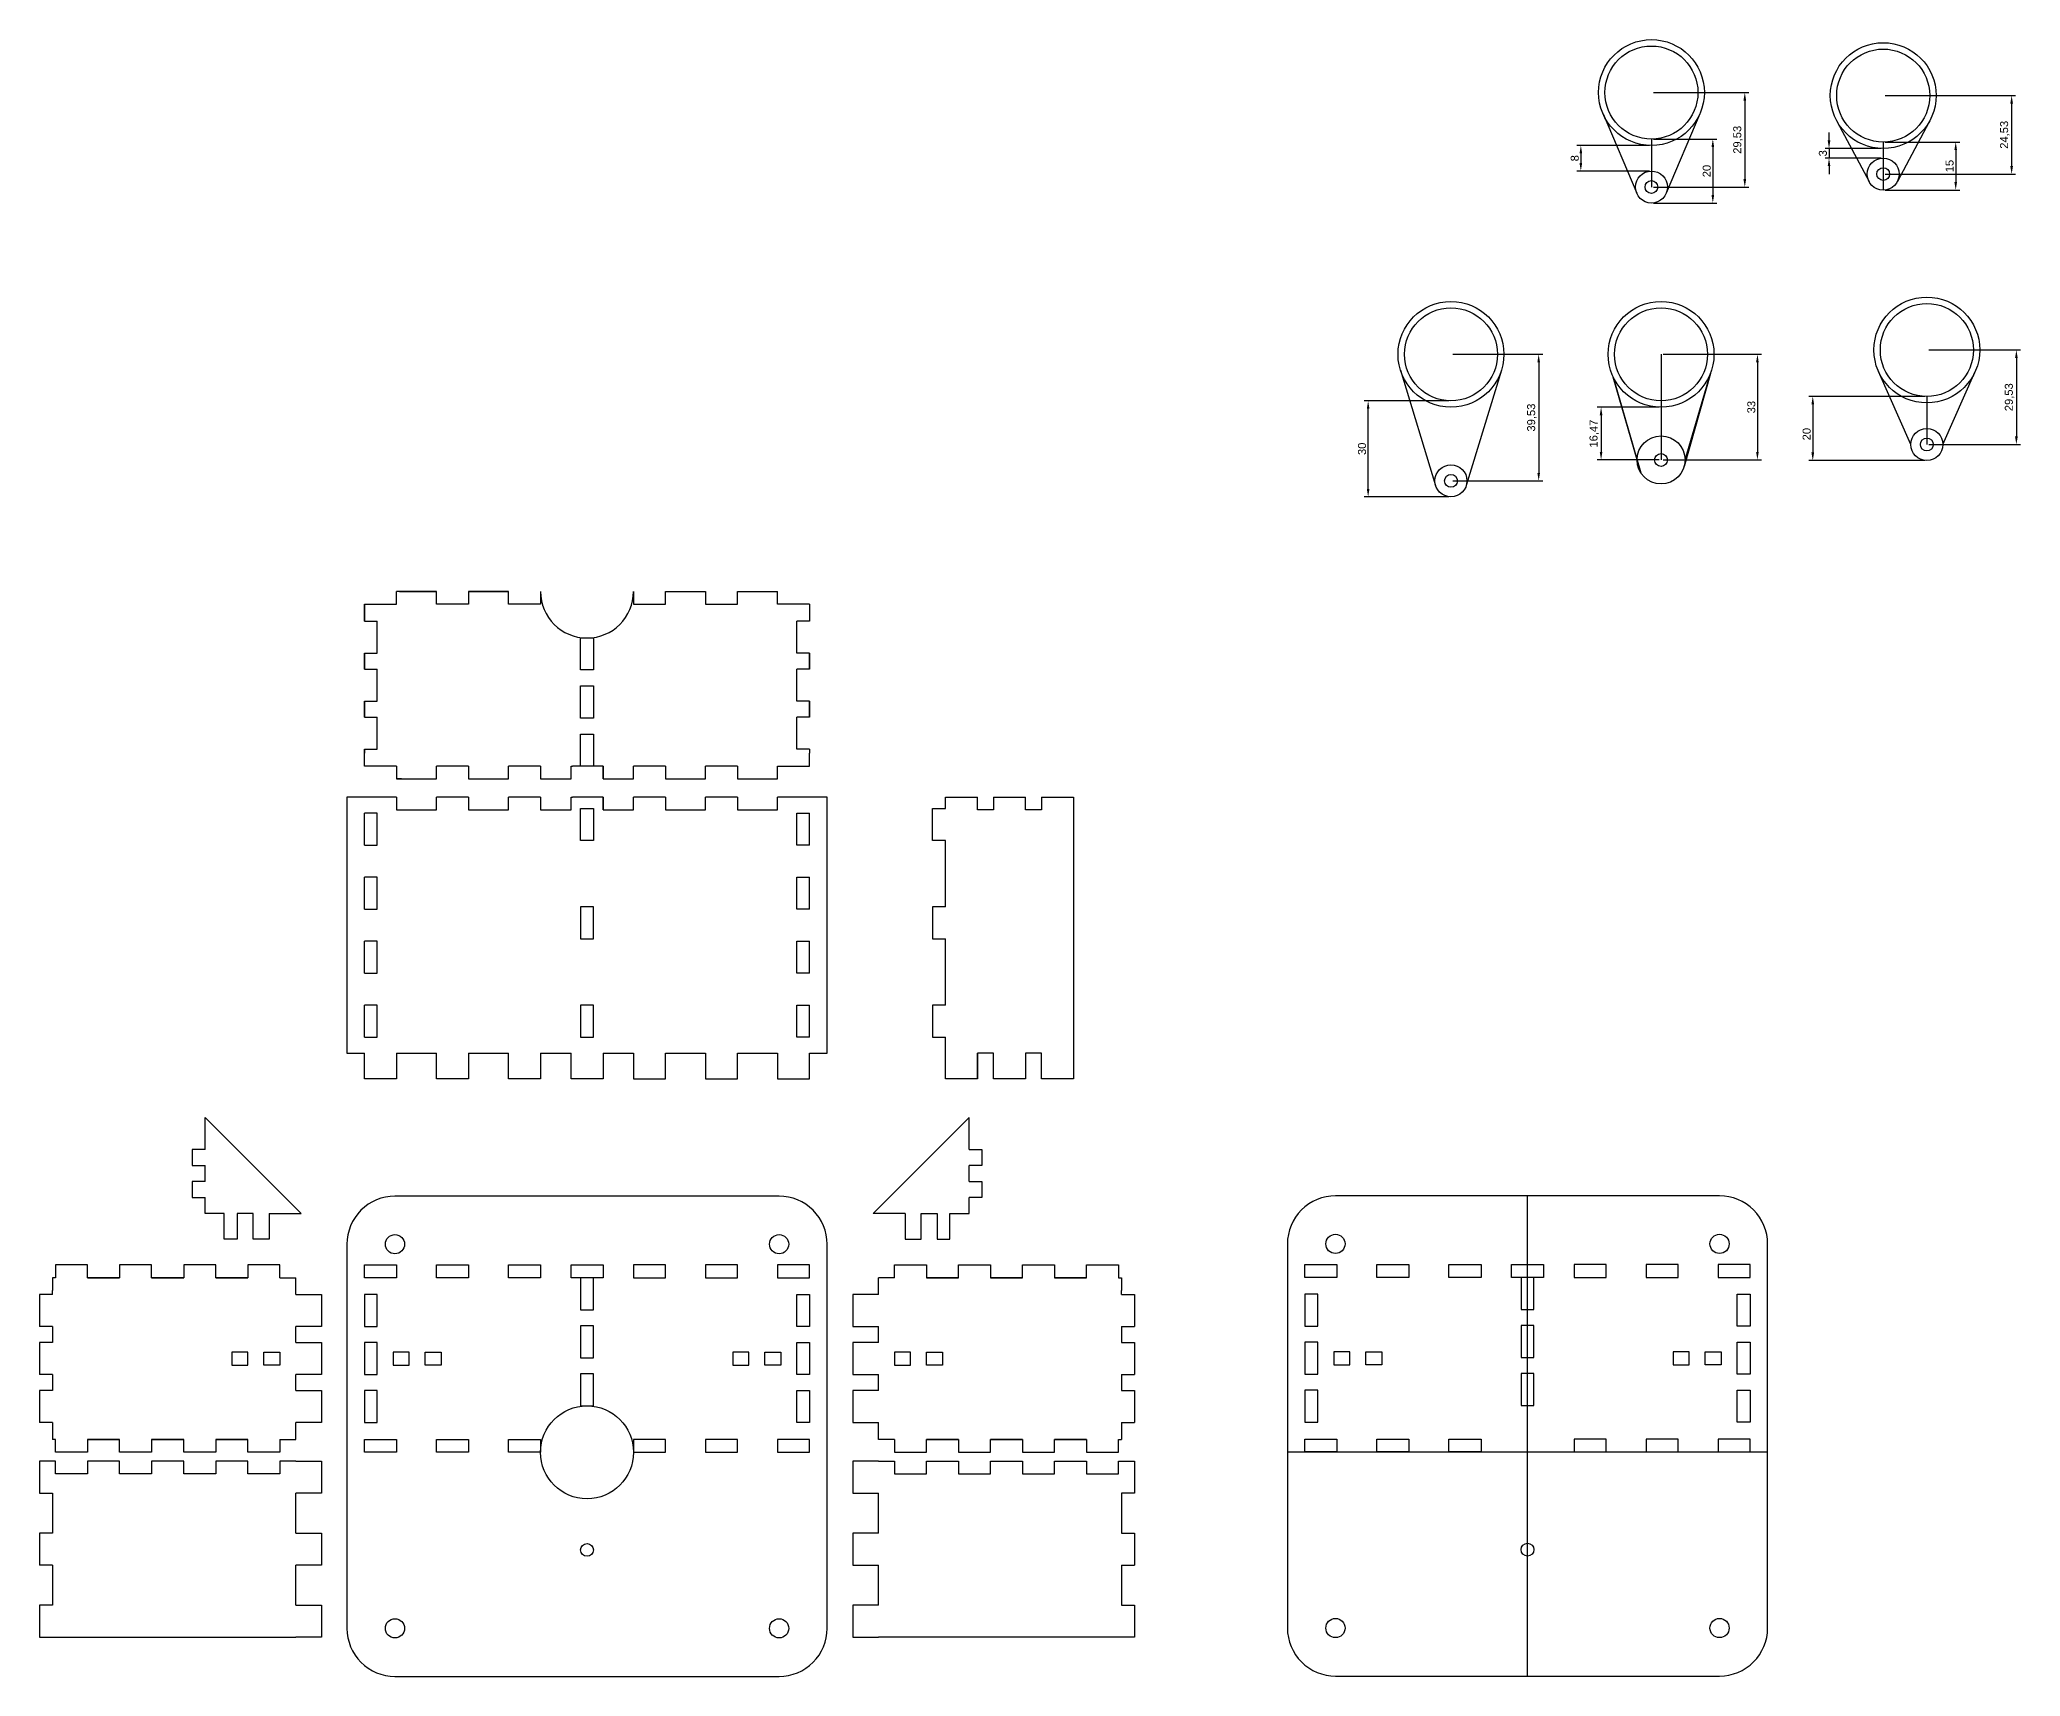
# Model space of a CAD drawing. Header units: millimetres. Extents: x 1639 to 3131, y 534 to 1495.
# Drawn here: x 1639 to 2258, y 983 to 1495 of the extents above; entities that cross this region are included whole.
import ezdxf

# ---------------------------------------------------------------- set-up
doc = ezdxf.new("R2010")
doc.units = ezdxf.units.MM
doc.styles.get("Standard").update_dxf_attribs({"font": 'arial.ttf'})
doc.dimstyles.new('ISO-25', dxfattribs={"dimtxt": 2.5, "dimasz": 2.5, "dimexe": 1.25, "dimexo": 0.625, "dimtad": 1, "dimtxsty": 'Standard', "dimcen": 2.5, "dimadec": 0, "dimazin": 0, "dimtfac": 1, "dimtmove": 0, "dimatfit": 3, "dimfxl": 1, "dimarcsym": 0})

# ---------------------------------------------------------------- blocks, each defined once
blk = doc.blocks.new('*D15')
at = {"color": 0, "lineweight": -2, "transparency": 16777216}
for p, q in [((2228.04, 1383.29), (2191.79, 1383.29)), ((2193.04, 1380.79), (2193.04, 1365.79)), ((2228.04, 1363.29), (2191.79, 1363.29))]:
    blk.add_line(p, q, dxfattribs=at)
at = {"color": 0, "transparency": 16777216}
for points in [[(2192.62, 1380.79), (2193.46, 1380.79), (2193.04, 1383.29)], [(2192.62, 1365.79), (2193.46, 1365.79), (2193.04, 1363.29)]]:
    blk.add_solid(points, dxfattribs=at)
at = {"layer": 'Defpoints', "color": 0, "transparency": 16777216}
for p in [(2228.67, 1383.29), (2193.04, 1363.29), (2228.67, 1363.29)]:
    blk.add_point(p, dxfattribs=at)
at = {"color": 0, "transparency": 16777216, "insert": (2191.14, 1371.52), "char_height": 2.5, "attachment_point": 5, "rotation": 90}
blk.add_mtext('20', dxfattribs=at)
blk = doc.blocks.new('*D16')
at = {"color": 0, "lineweight": -2, "transparency": 16777216}
for p, q in [((2229.29, 1397.81), (2257.89, 1397.81)), ((2256.64, 1395.31), (2256.64, 1370.79)), ((2229.29, 1368.29), (2257.89, 1368.29))]:
    blk.add_line(p, q, dxfattribs=at)
at = {"color": 0, "transparency": 16777216}
for points in [[(2256.22, 1395.31), (2257.06, 1395.31), (2256.64, 1397.81)], [(2256.22, 1370.79), (2257.06, 1370.79), (2256.64, 1368.29)]]:
    blk.add_solid(points, dxfattribs=at)
at = {"layer": 'Defpoints', "color": 0, "transparency": 16777216}
for p in [(2228.67, 1397.81), (2228.67, 1368.29), (2256.64, 1368.29)]:
    blk.add_point(p, dxfattribs=at)
at = {"color": 0, "transparency": 16777216, "insert": (2254.51, 1383.05), "char_height": 2.5, "attachment_point": 5, "rotation": 90}
blk.add_mtext('29,53', dxfattribs=at)
blk = doc.blocks.new('*D20')
at = {"color": 0, "lineweight": -2, "transparency": 16777216}
for p, q in [((2079.39, 1381.93), (2052.9, 1381.93)), ((2054.15, 1354.43), (2054.15, 1379.43)), ((2079.39, 1351.93), (2052.9, 1351.93))]:
    blk.add_line(p, q, dxfattribs=at)
at = {"color": 0, "transparency": 16777216}
for points in [[(2053.74, 1379.43), (2054.57, 1379.43), (2054.15, 1381.93)], [(2053.74, 1354.43), (2054.57, 1354.43), (2054.15, 1351.93)]]:
    blk.add_solid(points, dxfattribs=at)
at = {"layer": 'Defpoints', "color": 0, "transparency": 16777216}
for p in [(2054.15, 1381.93), (2080.02, 1381.93), (2080.02, 1351.93)]:
    blk.add_point(p, dxfattribs=at)
at = {"color": 0, "transparency": 16777216, "insert": (2052.25, 1366.93), "char_height": 2.5, "attachment_point": 5, "rotation": 90}
blk.add_mtext('30', dxfattribs=at)
blk = doc.blocks.new('*D23')
at = {"color": 0, "lineweight": -2, "transparency": 16777216}
for p, q in [((2080.64, 1396.46), (2108.67, 1396.46)), ((2107.42, 1393.96), (2107.42, 1359.43)), ((2080.64, 1356.93), (2108.67, 1356.93))]:
    blk.add_line(p, q, dxfattribs=at)
at = {"color": 0, "transparency": 16777216}
for points in [[(2107.01, 1393.96), (2107.84, 1393.96), (2107.42, 1396.46)], [(2107.01, 1359.43), (2107.84, 1359.43), (2107.42, 1356.93)]]:
    blk.add_solid(points, dxfattribs=at)
at = {"layer": 'Defpoints', "color": 0, "transparency": 16777216}
for p in [(2080.02, 1396.46), (2080.02, 1356.93), (2107.42, 1356.93)]:
    blk.add_point(p, dxfattribs=at)
at = {"color": 0, "transparency": 16777216, "insert": (2105.3, 1376.69), "char_height": 2.5, "attachment_point": 5, "rotation": 90}
blk.add_mtext('39,53', dxfattribs=at)
blk = doc.blocks.new('*D30')
at = {"color": 0, "lineweight": -2, "transparency": 16777216}
for p, q in [((2215.66, 1462.76), (2238.94, 1462.76)), ((2237.69, 1460.26), (2237.69, 1450.26)), ((2215.66, 1447.76), (2238.94, 1447.76))]:
    blk.add_line(p, q, dxfattribs=at)
at = {"color": 0, "transparency": 16777216}
for points in [[(2237.27, 1460.26), (2238.1, 1460.26), (2237.69, 1462.76)], [(2237.27, 1450.26), (2238.1, 1450.26), (2237.69, 1447.76)]]:
    blk.add_solid(points, dxfattribs=at)
at = {"layer": 'Defpoints', "color": 0, "transparency": 16777216}
for p in [(2215.04, 1462.76), (2215.04, 1447.76), (2237.69, 1447.76)]:
    blk.add_point(p, dxfattribs=at)
at = {"color": 0, "transparency": 16777216, "insert": (2235.79, 1455.26), "char_height": 2.5, "attachment_point": 5, "rotation": 90}
blk.add_mtext('15', dxfattribs=at)
blk = doc.blocks.new('*D31')
at = {"color": 0, "lineweight": -2, "transparency": 16777216}
for p, q in [((2215.66, 1477.28), (2256.41, 1477.28)), ((2255.16, 1474.78), (2255.16, 1455.26)), ((2215.66, 1452.76), (2256.41, 1452.76))]:
    blk.add_line(p, q, dxfattribs=at)
at = {"color": 0, "transparency": 16777216}
for points in [[(2254.74, 1474.78), (2255.57, 1474.78), (2255.16, 1477.28)], [(2254.74, 1455.26), (2255.57, 1455.26), (2255.16, 1452.76)]]:
    blk.add_solid(points, dxfattribs=at)
at = {"layer": 'Defpoints', "color": 0, "transparency": 16777216}
for p in [(2215.04, 1477.28), (2215.04, 1452.76), (2255.16, 1452.76)]:
    blk.add_point(p, dxfattribs=at)
at = {"color": 0, "transparency": 16777216, "insert": (2253.03, 1465.02), "char_height": 2.5, "attachment_point": 5, "rotation": 90}
blk.add_mtext('24,53', dxfattribs=at)
blk = doc.blocks.new('*D38')
at = {"color": 0, "lineweight": -2, "transparency": 16777216}
for p, q in [((2143.26, 1463.71), (2163.07, 1463.71)), ((2161.82, 1461.21), (2161.82, 1446.21)), ((2143.26, 1443.71), (2163.07, 1443.71))]:
    blk.add_line(p, q, dxfattribs=at)
at = {"color": 0, "transparency": 16777216}
for points in [[(2161.4, 1461.21), (2162.24, 1461.21), (2161.82, 1463.71)], [(2161.4, 1446.21), (2162.24, 1446.21), (2161.82, 1443.71)]]:
    blk.add_solid(points, dxfattribs=at)
at = {"layer": 'Defpoints', "color": 0, "transparency": 16777216}
for p in [(2142.64, 1463.71), (2142.64, 1443.71), (2161.82, 1443.71)]:
    blk.add_point(p, dxfattribs=at)
at = {"color": 0, "transparency": 16777216, "insert": (2159.92, 1453.71), "char_height": 2.5, "attachment_point": 5, "rotation": 90}
blk.add_mtext('20', dxfattribs=at)
blk = doc.blocks.new('*D39')
at = {"color": 0, "lineweight": -2, "transparency": 16777216}
for p, q in [((2143.26, 1478.24), (2173.06, 1478.24)), ((2171.81, 1475.74), (2171.81, 1451.21)), ((2143.26, 1448.71), (2173.06, 1448.71))]:
    blk.add_line(p, q, dxfattribs=at)
at = {"color": 0, "transparency": 16777216}
for points in [[(2171.39, 1475.74), (2172.23, 1475.74), (2171.81, 1478.24)], [(2171.39, 1451.21), (2172.23, 1451.21), (2171.81, 1448.71)]]:
    blk.add_solid(points, dxfattribs=at)
at = {"layer": 'Defpoints', "color": 0, "transparency": 16777216}
for p in [(2142.64, 1478.24), (2142.64, 1448.71), (2171.81, 1448.71)]:
    blk.add_point(p, dxfattribs=at)
at = {"color": 0, "transparency": 16777216, "insert": (2169.68, 1463.47), "char_height": 2.5, "attachment_point": 5, "rotation": 90}
blk.add_mtext('29,53', dxfattribs=at)
blk = doc.blocks.new('*D40')
at = {"color": 0, "lineweight": -2, "transparency": 16777216}
for p, q in [((2142.01, 1461.71), (2119.34, 1461.71)), ((2120.59, 1459.21), (2120.59, 1456.21)), ((2142.01, 1453.71), (2119.34, 1453.71))]:
    blk.add_line(p, q, dxfattribs=at)
at = {"color": 0, "transparency": 16777216}
for points in [[(2120.18, 1459.21), (2121.01, 1459.21), (2120.59, 1461.71)], [(2120.18, 1456.21), (2121.01, 1456.21), (2120.59, 1453.71)]]:
    blk.add_solid(points, dxfattribs=at)
at = {"layer": 'Defpoints', "color": 0, "transparency": 16777216}
for p in [(2142.64, 1461.71), (2120.59, 1453.71), (2142.64, 1453.71)]:
    blk.add_point(p, dxfattribs=at)
at = {"color": 0, "transparency": 16777216, "insert": (2118.69, 1457.71), "char_height": 2.5, "attachment_point": 5, "rotation": 90}
blk.add_mtext('8', dxfattribs=at)
blk = doc.blocks.new('*D41')
at = {"color": 0, "lineweight": -2, "transparency": 16777216}
for p, q in [((2214.41, 1460.75), (2196.86, 1460.75)), ((2198.11, 1463.25), (2198.11, 1465.75)), ((2198.11, 1460.75), (2198.11, 1457.76)), ((2214.41, 1457.76), (2196.86, 1457.76)), ((2198.11, 1455.26), (2198.11, 1452.76))]:
    blk.add_line(p, q, dxfattribs=at)
at = {"color": 0, "transparency": 16777216}
for points in [[(2197.7, 1463.25), (2198.53, 1463.25), (2198.11, 1460.75)], [(2197.7, 1455.26), (2198.53, 1455.26), (2198.11, 1457.76)]]:
    blk.add_solid(points, dxfattribs=at)
at = {"layer": 'Defpoints', "color": 0, "transparency": 16777216}
for p in [(2215.04, 1460.75), (2198.11, 1457.76), (2215.04, 1457.76)]:
    blk.add_point(p, dxfattribs=at)
at = {"color": 0, "transparency": 16777216, "insert": (2196.21, 1459.26), "char_height": 2.5, "attachment_point": 5, "rotation": 90}
blk.add_mtext('3', dxfattribs=at)
blk = doc.blocks.new('*D48')
at = {"color": 0, "lineweight": -2, "transparency": 16777216}
for p, q in [((2146.27, 1396.46), (2177, 1396.46)), ((2175.75, 1393.96), (2175.75, 1365.96)), ((2146.27, 1363.46), (2177, 1363.46))]:
    blk.add_line(p, q, dxfattribs=at)
at = {"color": 0, "transparency": 16777216}
for points in [[(2175.33, 1393.96), (2176.16, 1393.96), (2175.75, 1396.46)], [(2175.33, 1365.96), (2176.16, 1365.96), (2175.75, 1363.46)]]:
    blk.add_solid(points, dxfattribs=at)
at = {"layer": 'Defpoints', "color": 0, "transparency": 16777216}
for p in [(2145.64, 1396.46), (2145.64, 1363.46), (2175.75, 1363.46)]:
    blk.add_point(p, dxfattribs=at)
at = {"color": 0, "transparency": 16777216, "insert": (2173.85, 1379.96), "char_height": 2.5, "attachment_point": 5, "rotation": 90}
blk.add_mtext('33', dxfattribs=at)
blk = doc.blocks.new('*D49')
at = {"color": 0, "lineweight": -2, "transparency": 16777216}
for p, q in [((2145.02, 1379.93), (2125.66, 1379.93)), ((2126.91, 1377.43), (2126.91, 1365.96)), ((2145.02, 1363.46), (2125.66, 1363.46))]:
    blk.add_line(p, q, dxfattribs=at)
at = {"color": 0, "transparency": 16777216}
for points in [[(2126.5, 1377.43), (2127.33, 1377.43), (2126.91, 1379.93)], [(2126.5, 1365.96), (2127.33, 1365.96), (2126.91, 1363.46)]]:
    blk.add_solid(points, dxfattribs=at)
at = {"layer": 'Defpoints', "color": 0, "transparency": 16777216}
for p in [(2145.64, 1379.93), (2126.91, 1363.46), (2145.64, 1363.46)]:
    blk.add_point(p, dxfattribs=at)
at = {"color": 0, "transparency": 16777216, "insert": (2124.78, 1371.69), "char_height": 2.5, "attachment_point": 5, "rotation": 90}
blk.add_mtext('16,47', dxfattribs=at)

msp = doc.modelspace()

# ---------------------------------------------------------------- linework, layer by layer
for p, q in [((2127.529, 1471.545), (2138.036, 1446.76)), ((2157.751, 1471.545), (2147.243, 1446.76)), ((2200.697, 1469.069), (2210.624, 1450.408)), ((2229.38, 1469.069), (2219.453, 1450.408)), ((2142.64, 1463.711), (2142.64, 1448.711)), ((2142.64, 1463.711), (2142.64, 1449.111)), ((2215.038, 1462.756), (2215.038, 1447.756)), ((2215.038, 1462.756), (2215.038, 1448.156)), ((2145.643, 1396.457), (2145.643, 1363.457)), ((2064.24, 1391.544), (2075.236, 1355.474)), ((2095.797, 1391.544), (2084.801, 1355.474)), ((2138.143, 1363.457), (2130.662, 1389.335)), ((2130.662, 1389.335), (2139.299, 1359.456)), ((2161.064, 1390.518), (2152.861, 1361.422)), ((2153.143, 1363.457), (2161.064, 1390.518)), ((2223.669, 1368.289), (2213.558, 1391.123)), ((2233.669, 1368.289), (2243.78, 1391.123)), ((2145.643, 1379.957), (2145.643, 1363.457)), ((2228.669, 1383.289), (2228.669, 1368.289)), ((1740.63, 1318.378), (1750.63, 1318.378)), ((1740.63, 1318.378), (1750.63, 1318.378)), ((1751.603, 1322.378), (1750.63, 1322.378)), ((1750.63, 1318.378), (1750.63, 1322.378)), ((1763.13, 1318.378), (1763.13, 1322.378)), ((1773.13, 1318.378), (1763.13, 1318.378)), ((1773.13, 1322.378), (1773.13, 1318.378)), ((1785.63, 1318.378), (1785.63, 1322.378)), ((1795.63, 1318.378), (1785.63, 1318.378)), ((1795.63, 1322.378), (1795.63, 1318.378)), ((1824.68, 1322.378), (1824.68, 1318.378)), ((1824.68, 1318.378), (1834.68, 1318.378)), ((1834.68, 1318.378), (1834.68, 1322.378)), ((1847.18, 1322.378), (1847.18, 1318.378)), ((1847.18, 1318.378), (1857.18, 1318.378)), ((1857.18, 1318.378), (1857.18, 1322.378)), ((1868.708, 1322.378), (1869.68, 1322.378)), ((1869.68, 1318.378), (1869.68, 1322.378)), ((1879.68, 1318.378), (1869.68, 1318.378)), ((1740.63, 1313.115), (1744.63, 1313.115)), ((1879.68, 1313.115), (1875.68, 1313.115)), ((1740.63, 1303.115), (1744.63, 1303.115)), ((1740.63, 1298.115), (1740.63, 1303.115)), ((1879.68, 1303.115), (1875.68, 1303.115)), ((1879.68, 1298.115), (1879.68, 1303.115)), ((1740.63, 1298.115), (1744.63, 1298.115)), ((1879.68, 1298.115), (1875.68, 1298.115)), ((1740.63, 1288.115), (1744.63, 1288.115)), ((1740.63, 1283.115), (1740.63, 1288.115)), ((1879.68, 1288.115), (1875.68, 1288.115)), ((1879.68, 1283.115), (1879.68, 1288.115)), ((1740.63, 1283.115), (1744.63, 1283.115)), ((1879.68, 1283.115), (1875.68, 1283.115)), ((1740.63, 1273.115), (1744.63, 1273.115)), ((1740.63, 1267.853), (1740.63, 1271.853)), ((1879.68, 1273.115), (1875.68, 1273.115)), ((1879.68, 1267.853), (1879.68, 1271.853)), ((1750.63, 1267.853), (1740.63, 1267.853)), ((1750.63, 1267.853), (1750.63, 1263.853)), ((1752.158, 1263.853), (1750.63, 1263.853)), ((1750.63, 1263.853), (1760.63, 1263.853)), ((1760.63, 1263.853), (1763.13, 1263.853)), ((1763.13, 1263.853), (1763.13, 1267.853)), ((1773.13, 1267.853), (1773.13, 1263.853)), ((1773.13, 1263.853), (1783.13, 1263.853)), ((1783.13, 1263.853), (1785.63, 1263.853)), ((1785.63, 1263.853), (1785.63, 1267.853)), ((1795.63, 1267.853), (1795.63, 1263.853)), ((1795.63, 1263.853), (1805.155, 1263.853)), ((1805.155, 1263.853), (1805.155, 1267.853)), ((1805.155, 1267.853), (1805.63, 1267.853)), ((1815.155, 1267.853), (1815.155, 1263.853)), ((1815.155, 1263.853), (1815.155, 1267.853)), ((1815.155, 1263.853), (1824.68, 1263.853)), ((1824.68, 1263.853), (1824.68, 1267.853)), ((1825.155, 1267.853), (1824.68, 1267.853)), ((1834.68, 1267.853), (1834.68, 1263.853)), ((1834.68, 1263.853), (1844.68, 1263.853)), ((1844.68, 1263.853), (1847.18, 1263.853)), ((1847.18, 1263.853), (1847.18, 1267.853)), ((1857.18, 1267.853), (1857.18, 1263.853)), ((1857.18, 1263.853), (1867.18, 1263.853)), ((1867.18, 1263.853), (1869.68, 1263.853)), ((1869.68, 1267.853), (1879.68, 1267.853)), ((1869.68, 1263.853), (1869.68, 1267.853)), ((1750.63, 1258.174), (1750.63, 1254.174)), ((1763.13, 1254.174), (1763.13, 1258.174)), ((1773.13, 1258.174), (1773.13, 1254.174)), ((1785.63, 1254.174), (1785.63, 1258.174)), ((1795.63, 1258.174), (1795.63, 1254.174)), ((1805.155, 1254.174), (1805.155, 1258.174)), ((1805.155, 1258.174), (1805.63, 1258.174)), ((1815.155, 1258.174), (1815.155, 1254.174)), ((1815.155, 1254.174), (1815.155, 1258.174)), ((1824.68, 1254.174), (1824.68, 1258.174)), ((1825.155, 1258.174), (1824.68, 1258.174)), ((1834.68, 1258.174), (1834.68, 1254.174)), ((1847.18, 1254.174), (1847.18, 1258.174)), ((1857.18, 1258.174), (1857.18, 1254.174)), ((1869.68, 1254.174), (1869.68, 1258.174)), ((1922.089, 1258.174), (1932.089, 1258.174)), ((1937.089, 1258.174), (1947.089, 1258.174)), ((1952.089, 1258.174), (1962.089, 1258.174)), ((1740.63, 1243.174), (1740.63, 1253.174)), ((1744.63, 1253.174), (1740.63, 1253.174)), ((1744.63, 1243.174), (1744.63, 1253.174)), ((1750.63, 1254.174), (1760.63, 1254.174)), ((1760.63, 1254.174), (1763.13, 1254.174)), ((1773.13, 1254.174), (1783.13, 1254.174)), ((1783.13, 1254.174), (1785.63, 1254.174)), ((1795.63, 1254.174), (1805.155, 1254.174)), ((1815.155, 1254.174), (1824.68, 1254.174)), ((1834.68, 1254.174), (1844.68, 1254.174)), ((1844.68, 1254.174), (1847.18, 1254.174)), ((1857.18, 1254.174), (1867.18, 1254.174)), ((1867.18, 1254.174), (1869.68, 1254.174)), ((1875.68, 1243.174), (1875.68, 1253.174)), ((1875.68, 1253.174), (1879.68, 1253.174)), ((1879.68, 1243.174), (1879.68, 1253.174)), ((1740.63, 1243.174), (1744.63, 1243.174)), ((1879.68, 1243.174), (1875.68, 1243.174)), ((1740.63, 1223.174), (1740.63, 1233.174)), ((1744.63, 1233.174), (1740.63, 1233.174)), ((1744.63, 1223.174), (1744.63, 1233.174)), ((1875.68, 1223.174), (1875.68, 1233.174)), ((1875.68, 1233.174), (1879.68, 1233.174)), ((1879.68, 1223.174), (1879.68, 1233.174)), ((1740.63, 1223.174), (1744.63, 1223.174)), ((1879.68, 1223.174), (1875.68, 1223.174)), ((1740.63, 1203.174), (1740.63, 1213.174)), ((1744.63, 1213.174), (1740.63, 1213.174)), ((1744.63, 1203.174), (1744.63, 1213.174)), ((1875.68, 1203.174), (1875.68, 1213.174)), ((1875.68, 1213.174), (1879.68, 1213.174)), ((1879.68, 1203.174), (1879.68, 1213.174)), ((1740.63, 1203.174), (1744.63, 1203.174)), ((1879.68, 1203.174), (1875.68, 1203.174)), ((1740.63, 1183.174), (1740.63, 1193.174)), ((1744.63, 1193.174), (1740.63, 1193.174)), ((1744.63, 1183.174), (1744.63, 1193.174)), ((1875.68, 1183.174), (1875.68, 1193.174)), ((1875.68, 1193.174), (1879.68, 1193.174)), ((1879.68, 1183.174), (1879.68, 1193.174)), ((1740.63, 1183.174), (1744.63, 1183.174)), ((1879.68, 1183.174), (1875.68, 1183.174)), ((1879.68, 1170.174), (1879.68, 1178.174)), ((1932.089, 1170.174), (1932.089, 1178.174)), ((1690.824, 1148.045), (1690.824, 1158.045)), ((1690.824, 1158.045), (1720.824, 1128.045)), ((1929.486, 1158.045), (1899.486, 1128.045)), ((1929.486, 1148.045), (1929.486, 1158.045)), ((1690.824, 1148.045), (1686.824, 1148.045)), ((1686.824, 1148.045), (1686.824, 1143.045)), ((1929.486, 1148.045), (1933.486, 1148.045)), ((1933.486, 1148.045), (1933.486, 1143.045)), ((1686.824, 1143.045), (1690.824, 1143.045)), ((1690.824, 1138.045), (1690.824, 1143.045)), ((1933.486, 1143.045), (1929.486, 1143.045)), ((1929.486, 1138.045), (1929.486, 1143.045)), ((1690.824, 1138.045), (1686.824, 1138.045)), ((1686.824, 1138.045), (1686.824, 1133.045)), ((1686.824, 1133.045), (1690.824, 1133.045)), ((1690.824, 1128.045), (1690.824, 1133.045)), ((1929.486, 1138.045), (1933.486, 1138.045)), ((1929.486, 1128.045), (1929.486, 1133.045)), ((1933.486, 1133.045), (1929.486, 1133.045)), ((1933.486, 1138.045), (1933.486, 1133.045)), ((1696.824, 1128.045), (1690.824, 1128.045)), ((1696.824, 1120.045), (1696.824, 1128.045)), ((1705.824, 1128.045), (1700.824, 1128.045)), ((1700.824, 1128.045), (1700.824, 1120.045)), ((1705.824, 1120.045), (1705.824, 1128.045)), ((1710.824, 1128.045), (1710.824, 1120.045)), ((1710.824, 1128.045), (1720.824, 1128.045)), ((1909.486, 1128.045), (1899.486, 1128.045)), ((1909.486, 1128.045), (1909.486, 1120.045)), ((1914.486, 1128.045), (1919.486, 1128.045)), ((1914.486, 1120.045), (1914.486, 1128.045)), ((1919.486, 1128.045), (1919.486, 1120.045)), ((1923.486, 1120.045), (1923.486, 1128.045)), ((1923.486, 1128.045), (1929.486, 1128.045)), ((1700.824, 1120.045), (1696.824, 1120.045)), ((1710.824, 1120.045), (1705.824, 1120.045)), ((1909.486, 1120.045), (1914.486, 1120.045)), ((1919.486, 1120.045), (1923.486, 1120.045)), ((1644.159, 1108.013), (1643.159, 1108.013)), ((1643.159, 1108.013), (1643.159, 1104.029)), ((1654.159, 1112.013), (1644.159, 1112.013)), ((1644.159, 1112.013), (1644.159, 1108.013)), ((1654.159, 1108.013), (1654.159, 1112.013)), ((1674.159, 1112.013), (1664.159, 1112.013)), ((1664.159, 1112.013), (1664.159, 1108.013)), ((1674.159, 1108.013), (1674.159, 1112.013)), ((1694.159, 1112.013), (1684.159, 1112.013)), ((1684.159, 1112.013), (1684.159, 1108.013)), ((1694.159, 1108.013), (1694.159, 1112.013)), ((1714.159, 1112.013), (1704.159, 1112.013)), ((1704.159, 1112.013), (1704.159, 1108.013)), ((1714.159, 1108.013), (1714.159, 1112.013)), ((1714.159, 1108.013), (1719.159, 1108.013)), ((1719.159, 1102.75), (1719.159, 1108.013)), ((1906.152, 1108.013), (1901.152, 1108.013)), ((1901.152, 1102.75), (1901.152, 1108.013)), ((1906.152, 1108.013), (1906.152, 1112.013)), ((1906.152, 1112.013), (1916.152, 1112.013)), ((1916.152, 1112.013), (1916.152, 1108.013)), ((1926.152, 1108.013), (1926.152, 1112.013)), ((1926.152, 1112.013), (1936.152, 1112.013)), ((1936.152, 1112.013), (1936.152, 1108.013)), ((1946.152, 1108.013), (1946.152, 1112.013)), ((1946.152, 1112.013), (1956.152, 1112.013)), ((1956.152, 1112.013), (1956.152, 1108.013)), ((1966.152, 1108.013), (1966.152, 1112.013)), ((1966.152, 1112.013), (1976.152, 1112.013)), ((1976.152, 1112.013), (1976.152, 1108.013)), ((1976.152, 1108.013), (1977.152, 1108.013)), ((1977.152, 1108.013), (1977.152, 1104.029)), ((1643.159, 1102.75), (1639.159, 1102.75)), ((1643.159, 1102.75), (1643.159, 1104.029)), ((1977.152, 1102.75), (1977.152, 1104.029)), ((1977.152, 1102.75), (1981.152, 1102.75)), ((1643.159, 1092.75), (1639.159, 1092.75)), ((1643.159, 1092.75), (1643.159, 1087.75)), ((1977.152, 1092.75), (1981.152, 1092.75)), ((1977.152, 1092.75), (1977.152, 1087.75)), ((1643.159, 1087.75), (1639.159, 1087.75)), ((1977.152, 1087.75), (1981.152, 1087.75)), ((1643.159, 1077.75), (1639.159, 1077.75)), ((1643.159, 1077.75), (1643.159, 1072.75)), ((1977.152, 1077.75), (1981.152, 1077.75)), ((1977.152, 1077.75), (1977.152, 1072.75)), ((1643.159, 1072.75), (1639.159, 1072.75)), ((1977.152, 1072.75), (1981.152, 1072.75)), ((1643.159, 1062.75), (1639.159, 1062.75)), ((1643.159, 1062.75), (1643.159, 1057.488)), ((1977.152, 1062.75), (1981.152, 1062.75)), ((1977.152, 1062.75), (1977.152, 1057.488)), ((1644.159, 1057.488), (1643.159, 1057.488)), ((1644.159, 1053.488), (1644.159, 1057.488)), ((1654.159, 1053.488), (1644.159, 1053.488)), ((1654.159, 1057.488), (1654.159, 1053.488)), ((1664.159, 1053.488), (1664.159, 1057.488)), ((1674.159, 1053.488), (1664.159, 1053.488)), ((1674.159, 1057.488), (1674.159, 1053.488)), ((1684.159, 1053.488), (1684.159, 1057.488)), ((1694.159, 1053.488), (1684.159, 1053.488)), ((1694.159, 1057.488), (1694.159, 1053.488)), ((1704.159, 1053.488), (1704.159, 1057.488)), ((1714.159, 1053.488), (1704.159, 1053.488)), ((1714.159, 1057.488), (1714.159, 1053.488)), ((1906.152, 1057.488), (1906.152, 1053.488)), ((1906.152, 1053.488), (1916.152, 1053.488)), ((1916.152, 1053.488), (1916.152, 1057.488)), ((1926.152, 1057.488), (1926.152, 1053.488)), ((1926.152, 1053.488), (1936.152, 1053.488)), ((1936.152, 1053.488), (1936.152, 1057.488)), ((1946.152, 1057.488), (1946.152, 1053.488)), ((1946.152, 1053.488), (1956.152, 1053.488)), ((1956.152, 1053.488), (1956.152, 1057.488)), ((1966.152, 1057.488), (1966.152, 1053.488)), ((1966.152, 1053.488), (1976.152, 1053.488)), ((1976.152, 1053.488), (1976.152, 1057.488)), ((1976.152, 1057.488), (1977.152, 1057.488)), ((1639.159, 1050.737), (1639.159, 1040.737)), ((1644.159, 1046.737), (1644.159, 1050.737)), ((1654.159, 1046.737), (1644.159, 1046.737)), ((1654.159, 1050.737), (1654.159, 1046.737)), ((1664.159, 1046.737), (1664.159, 1050.737)), ((1674.159, 1046.737), (1664.159, 1046.737)), ((1674.159, 1050.737), (1674.159, 1046.737)), ((1684.159, 1046.737), (1684.159, 1050.737)), ((1694.159, 1046.737), (1684.159, 1046.737)), ((1694.159, 1050.737), (1694.159, 1046.737)), ((1704.159, 1046.737), (1704.159, 1050.737)), ((1714.159, 1046.737), (1704.159, 1046.737)), ((1714.159, 1050.737), (1714.159, 1046.737)), ((1906.152, 1050.737), (1906.152, 1046.737)), ((1906.152, 1046.737), (1916.152, 1046.737)), ((1916.152, 1046.737), (1916.152, 1050.737)), ((1926.152, 1050.737), (1926.152, 1046.737)), ((1926.152, 1046.737), (1936.152, 1046.737)), ((1936.152, 1046.737), (1936.152, 1050.737)), ((1946.152, 1050.737), (1946.152, 1046.737)), ((1946.152, 1046.737), (1956.152, 1046.737)), ((1956.152, 1046.737), (1956.152, 1050.737)), ((1966.152, 1050.737), (1966.152, 1046.737)), ((1966.152, 1046.737), (1976.152, 1046.737)), ((1976.152, 1046.737), (1976.152, 1050.737)), ((1981.152, 1050.737), (1981.152, 1040.737)), ((1639.159, 1040.737), (1643.159, 1040.737)), ((1643.159, 1040.737), (1643.159, 1028.237)), ((1981.152, 1040.737), (1977.152, 1040.737)), ((1977.152, 1040.737), (1977.152, 1028.237)), ((1643.159, 1028.237), (1639.159, 1028.237)), ((1977.152, 1028.237), (1981.152, 1028.237)), ((1643.159, 1018.237), (1639.159, 1018.237)), ((1643.159, 1018.237), (1643.159, 1005.737)), ((1977.152, 1018.237), (1981.152, 1018.237)), ((1977.152, 1018.237), (1977.152, 1005.737)), ((1643.159, 1005.737), (1639.159, 1005.737)), ((1977.152, 1005.737), (1981.152, 1005.737))]:
    msp.add_line(p, q)
at = {"color": 1}
for p, q in [((2103.93, 983.588), (2103.93, 1133.588)), ((2028.93, 1053.588), (2178.93, 1053.588))]:
    msp.add_line(p, q, dxfattribs=at)
for points in [[(1740.63, 1318.378), (1740.63, 1313.115)], [(1740.63, 1313.115), (1740.63, 1318.378)], [(1751.603, 1322.378), (1763.13, 1322.378)], [(1763.13, 1322.378), (1751.603, 1322.378)], [(1785.63, 1322.378), (1773.13, 1322.378)], [(1773.13, 1322.378), (1785.63, 1322.378)], [(1834.68, 1322.378), (1847.18, 1322.378)], [(1857.18, 1322.378), (1868.708, 1322.378)], [(1879.68, 1318.378), (1879.68, 1313.115)], [(1744.63, 1303.115), (1744.63, 1313.115)], [(1875.68, 1303.115), (1875.68, 1313.115)], [(1740.63, 1303.115), (1740.63, 1298.115)], [(1740.63, 1298.115), (1740.63, 1303.115)], [(1879.68, 1303.115), (1879.68, 1298.115)], [(1744.63, 1288.115), (1744.63, 1298.115)], [(1875.68, 1288.115), (1875.68, 1298.115)], [(1740.63, 1288.115), (1740.63, 1283.115)], [(1740.63, 1283.115), (1740.63, 1288.115)], [(1879.68, 1288.115), (1879.68, 1283.115)], [(1744.63, 1273.115), (1744.63, 1283.115)], [(1875.68, 1273.115), (1875.68, 1283.115)], [(1740.63, 1271.853), (1740.63, 1273.115)], [(1740.63, 1273.115), (1740.63, 1271.853)], [(1879.68, 1273.115), (1879.68, 1271.853)], [(1773.13, 1267.853), (1763.13, 1267.853)], [(1795.63, 1267.853), (1785.63, 1267.853)], [(1815.155, 1267.853), (1805.63, 1267.853)], [(1834.68, 1267.853), (1825.155, 1267.853)], [(1857.18, 1267.853), (1847.18, 1267.853)], [(1750.63, 1258.174), (1735.155, 1258.174), (1735.155, 1178.174), (1740.63, 1178.174)], [(1773.13, 1258.174), (1763.13, 1258.174)], [(1795.63, 1258.174), (1785.63, 1258.174)], [(1815.155, 1258.174), (1805.63, 1258.174)], [(1834.68, 1258.174), (1825.155, 1258.174)], [(1857.18, 1258.174), (1847.18, 1258.174)], [(1879.68, 1178.174), (1885.155, 1178.174), (1885.155, 1258.174), (1869.68, 1258.174)], [(1922.089, 1254.63), (1922.089, 1258.174)], [(1937.089, 1258.174), (1937.089, 1254.174), (1932.089, 1254.174), (1932.089, 1258.174)], [(1952.089, 1258.174), (1952.089, 1254.174), (1947.089, 1254.174), (1947.089, 1258.174)], [(1962.089, 1258.174), (1962.089, 1178.174)], [(1922.089, 1244.63), (1918.089, 1244.63), (1918.089, 1254.63), (1922.089, 1254.63)], [(1922.089, 1223.902), (1922.089, 1244.63)], [(1922.089, 1223.902), (1918.089, 1223.902), (1918.089, 1213.902), (1922.089, 1213.902)], [(1922.089, 1193.174), (1922.089, 1213.902)], [(1922.089, 1193.174), (1918.089, 1193.174), (1918.089, 1183.174), (1922.089, 1183.174)], [(1922.089, 1178.174), (1922.089, 1183.174)], [(1750.63, 1178.174), (1750.63, 1170.174), (1740.63, 1170.174), (1740.63, 1178.174)], [(1750.63, 1178.174), (1763.13, 1178.174)], [(1773.13, 1178.174), (1773.13, 1170.174), (1763.13, 1170.174), (1763.13, 1178.174)], [(1773.13, 1178.174), (1785.63, 1178.174)], [(1795.63, 1178.174), (1795.63, 1170.174), (1785.63, 1170.174), (1785.63, 1178.174)], [(1795.63, 1178.174), (1805.155, 1178.174)], [(1815.155, 1178.174), (1815.155, 1170.174), (1805.155, 1170.174), (1805.155, 1178.174)], [(1815.155, 1178.174), (1824.68, 1178.174)], [(1824.68, 1178.174), (1824.68, 1170.174), (1834.68, 1170.174), (1834.68, 1178.174)], [(1834.68, 1178.174), (1847.18, 1178.174)], [(1847.18, 1178.174), (1847.18, 1170.174), (1857.18, 1170.174), (1857.18, 1178.174)], [(1857.18, 1178.174), (1869.68, 1178.174)], [(1869.68, 1178.174), (1869.68, 1170.174), (1879.68, 1170.174), (1879.68, 1178.174)], [(1932.089, 1178.174), (1932.089, 1170.174), (1922.089, 1170.174), (1922.089, 1178.174)], [(1937.089, 1178.174), (1932.089, 1178.174)], [(1947.089, 1178.174), (1947.089, 1170.174), (1937.089, 1170.174), (1937.089, 1178.174)], [(1952.089, 1178.174), (1947.089, 1178.174)], [(1962.089, 1178.174), (1962.089, 1170.174), (1952.089, 1170.174), (1952.089, 1178.174)], [(1664.159, 1108.013), (1654.159, 1108.013)], [(1654.159, 1108.013), (1664.159, 1108.013)], [(1664.159, 1108.013), (1654.159, 1108.013)], [(1684.159, 1108.013), (1674.159, 1108.013)], [(1674.159, 1108.013), (1684.159, 1108.013)], [(1684.159, 1108.013), (1674.159, 1108.013)], [(1704.159, 1108.013), (1694.159, 1108.013)], [(1694.159, 1108.013), (1704.159, 1108.013)], [(1704.159, 1108.013), (1694.159, 1108.013)], [(1714.159, 1111.996), (1714.159, 1111.996)], [(1906.152, 1111.996), (1906.152, 1111.996)], [(1926.152, 1108.013), (1916.152, 1108.013)], [(1916.152, 1108.013), (1926.152, 1108.013)], [(1916.152, 1108.013), (1926.152, 1108.013)], [(1946.152, 1108.013), (1936.152, 1108.013)], [(1936.152, 1108.013), (1946.152, 1108.013)], [(1936.152, 1108.013), (1946.152, 1108.013)], [(1966.152, 1108.013), (1956.152, 1108.013)], [(1956.152, 1108.013), (1966.152, 1108.013)], [(1956.152, 1108.013), (1966.152, 1108.013)], [(1639.159, 1102.75), (1639.159, 1092.75)], [(1719.159, 1102.75), (1719.159, 1104.029)], [(1719.159, 1102.75), (1727.159, 1102.75), (1727.159, 1092.75), (1719.159, 1092.75)], [(1901.152, 1102.75), (1893.152, 1102.75), (1893.152, 1092.75), (1901.152, 1092.75)], [(1901.152, 1102.75), (1901.152, 1104.029)], [(1981.152, 1102.75), (1981.152, 1092.75)], [(1719.159, 1087.75), (1719.159, 1092.75)], [(1901.152, 1087.75), (1901.152, 1092.75)], [(1639.159, 1087.75), (1639.159, 1077.75)], [(1719.159, 1087.75), (1727.159, 1087.75), (1727.159, 1077.75), (1719.159, 1077.75)], [(1901.152, 1087.75), (1893.152, 1087.75), (1893.152, 1077.75), (1901.152, 1077.75)], [(1981.152, 1087.75), (1981.152, 1077.75)], [(1719.159, 1072.75), (1719.159, 1077.75)], [(1901.152, 1072.75), (1901.152, 1077.75)], [(1639.159, 1072.75), (1639.159, 1062.75)], [(1719.159, 1072.75), (1727.159, 1072.75), (1727.159, 1062.75), (1719.159, 1062.75)], [(1901.152, 1072.75), (1893.152, 1072.75), (1893.152, 1062.75), (1901.152, 1062.75)], [(1981.152, 1072.75), (1981.152, 1062.75)], [(1714.159, 1057.488), (1719.159, 1057.488), (1719.159, 1062.75)], [(1906.152, 1057.488), (1901.152, 1057.488), (1901.152, 1062.75)], [(1654.159, 1057.488), (1664.159, 1057.488)], [(1664.159, 1057.488), (1654.159, 1057.488)], [(1674.159, 1057.488), (1684.159, 1057.488)], [(1684.159, 1057.488), (1674.159, 1057.488)], [(1694.159, 1057.488), (1704.159, 1057.488)], [(1704.159, 1057.488), (1694.159, 1057.488)], [(1916.152, 1057.488), (1926.152, 1057.488)], [(1926.152, 1057.488), (1916.152, 1057.488)], [(1936.152, 1057.488), (1946.152, 1057.488)], [(1946.152, 1057.488), (1936.152, 1057.488)], [(1956.152, 1057.488), (1966.152, 1057.488)], [(1966.152, 1057.488), (1956.152, 1057.488)], [(1644.159, 1050.737), (1639.159, 1050.737), (1639.159, 1040.737)], [(1664.159, 1050.737), (1654.159, 1050.737)], [(1684.159, 1050.737), (1674.159, 1050.737)], [(1704.159, 1050.737), (1694.159, 1050.737)], [(1719.159, 1050.737), (1714.159, 1050.737)], [(1719.159, 1050.737), (1727.159, 1050.737), (1727.159, 1040.737), (1719.159, 1040.737)], [(1901.152, 1050.737), (1893.152, 1050.737), (1893.152, 1040.737), (1901.152, 1040.737)], [(1901.152, 1050.737), (1906.152, 1050.737)], [(1916.152, 1050.737), (1926.152, 1050.737)], [(1936.152, 1050.737), (1946.152, 1050.737)], [(1956.152, 1050.737), (1966.152, 1050.737)], [(1976.152, 1050.737), (1981.152, 1050.737), (1981.152, 1040.737)], [(1719.159, 1028.237), (1719.159, 1040.737)], [(1901.152, 1028.237), (1901.152, 1040.737)], [(1639.159, 1028.237), (1639.159, 1018.237)], [(1719.159, 1028.237), (1727.159, 1028.237), (1727.159, 1018.237), (1719.159, 1018.237)], [(1901.152, 1028.237), (1893.152, 1028.237), (1893.152, 1018.237), (1901.152, 1018.237)], [(1981.152, 1028.237), (1981.152, 1018.237)], [(1719.159, 1005.737), (1719.159, 1018.237)], [(1901.152, 1005.737), (1901.152, 1018.237)], [(1639.159, 1005.737), (1639.159, 995.737), (1719.159, 995.737)], [(1719.159, 1005.737), (1727.159, 1005.737), (1727.159, 995.737), (1719.159, 995.737)], [(1901.152, 1005.737), (1893.152, 1005.737), (1893.152, 995.737), (1901.152, 995.737)], [(1981.152, 1005.737), (1981.152, 995.737), (1901.152, 995.737)]]:
    msp.add_lwpolyline(points)
for points in [[(1808.155, 1307.853), (1812.155, 1307.853), (1812.155, 1297.853), (1808.155, 1297.853)], [(1808.155, 1292.853), (1812.155, 1292.853), (1812.155, 1282.853), (1808.155, 1282.853)], [(1808.155, 1277.853), (1812.155, 1277.853), (1812.155, 1267.853), (1808.155, 1267.853)], [(1808.155, 1254.63), (1812.155, 1254.63), (1812.155, 1244.63), (1808.155, 1244.63)], [(1808.155, 1213.902), (1812.155, 1213.902), (1812.155, 1223.902), (1808.155, 1223.902)], [(1808.155, 1183.174), (1812.155, 1183.174), (1812.155, 1193.174), (1808.155, 1193.174)], [(1750.63, 1108.013), (1740.63, 1108.013), (1740.63, 1112.013), (1750.63, 1112.013)], [(1773.13, 1108.013), (1763.13, 1108.013), (1763.13, 1112.013), (1773.13, 1112.013)], [(1795.63, 1108.013), (1785.63, 1108.013), (1785.63, 1112.013), (1795.63, 1112.013)], [(1815.155, 1108.013), (1805.155, 1108.013), (1805.155, 1112.013), (1815.155, 1112.013)], [(1808.155, 1098.013), (1812.155, 1098.013), (1812.155, 1108.013), (1808.155, 1108.013)], [(1824.68, 1108.013), (1834.68, 1108.013), (1834.68, 1112.013), (1824.68, 1112.013)], [(1847.18, 1108.013), (1857.18, 1108.013), (1857.18, 1112.013), (1847.18, 1112.013)], [(1869.68, 1108.013), (1879.68, 1108.013), (1879.68, 1112.013), (1869.68, 1112.013)], [(2044.405, 1108.113), (2034.405, 1108.113), (2034.405, 1112.113), (2044.405, 1112.113)], [(2066.905, 1108.113), (2056.905, 1108.113), (2056.905, 1112.113), (2066.905, 1112.113)], [(2089.405, 1108.113), (2079.405, 1108.113), (2079.405, 1112.113), (2089.405, 1112.113)], [(2108.93, 1108.113), (2098.93, 1108.113), (2098.93, 1112.113), (2108.93, 1112.113)], [(2101.93, 1098.113), (2105.93, 1098.113), (2105.93, 1108.113), (2101.93, 1108.113)], [(2118.455, 1108.113), (2128.455, 1108.113), (2128.455, 1112.113), (2118.455, 1112.113)], [(2140.955, 1108.113), (2150.955, 1108.113), (2150.955, 1112.113), (2140.955, 1112.113)], [(2163.455, 1108.113), (2173.455, 1108.113), (2173.455, 1112.113), (2163.455, 1112.113)], [(1740.63, 1092.75), (1744.63, 1092.75), (1744.63, 1102.75), (1740.63, 1102.75)], [(1879.68, 1092.75), (1875.68, 1092.75), (1875.68, 1102.75), (1879.68, 1102.75)], [(2034.405, 1092.851), (2038.405, 1092.851), (2038.405, 1102.851), (2034.405, 1102.851)], [(2173.455, 1092.851), (2169.455, 1092.851), (2169.455, 1102.851), (2173.455, 1102.851)], [(1808.155, 1083.013), (1812.155, 1083.013), (1812.155, 1093.013), (1808.155, 1093.013)], [(2101.93, 1083.113), (2105.93, 1083.113), (2105.93, 1093.113), (2101.93, 1093.113)], [(1699.159, 1080.75), (1704.159, 1080.75), (1704.159, 1084.75), (1699.159, 1084.75)], [(1709.159, 1084.75), (1714.159, 1084.75), (1714.159, 1080.75), (1709.159, 1080.75)], [(1740.63, 1077.75), (1744.63, 1077.75), (1744.63, 1087.75), (1740.63, 1087.75)], [(1749.63, 1080.75), (1754.63, 1080.75), (1754.63, 1084.75), (1749.63, 1084.75)], [(1759.63, 1084.75), (1764.63, 1084.75), (1764.63, 1080.75), (1759.63, 1080.75)], [(1860.68, 1084.75), (1855.68, 1084.75), (1855.68, 1080.75), (1860.68, 1080.75)], [(1870.68, 1080.75), (1865.68, 1080.75), (1865.68, 1084.75), (1870.68, 1084.75)], [(1879.68, 1077.75), (1875.68, 1077.75), (1875.68, 1087.75), (1879.68, 1087.75)], [(1911.152, 1084.75), (1906.152, 1084.75), (1906.152, 1080.75), (1911.152, 1080.75)], [(1921.152, 1080.75), (1916.152, 1080.75), (1916.152, 1084.75), (1921.152, 1084.75)], [(2034.405, 1077.851), (2038.405, 1077.851), (2038.405, 1087.851), (2034.405, 1087.851)], [(2043.405, 1080.851), (2048.405, 1080.851), (2048.405, 1084.851), (2043.405, 1084.851)], [(2053.405, 1084.851), (2058.405, 1084.851), (2058.405, 1080.851), (2053.405, 1080.851)], [(2154.455, 1084.851), (2149.455, 1084.851), (2149.455, 1080.851), (2154.455, 1080.851)], [(2164.455, 1080.851), (2159.455, 1080.851), (2159.455, 1084.851), (2164.455, 1084.851)], [(2173.455, 1077.851), (2169.455, 1077.851), (2169.455, 1087.851), (2173.455, 1087.851)], [(1808.155, 1068.013), (1812.155, 1068.013), (1812.155, 1078.013), (1808.155, 1078.013)], [(2101.93, 1068.113), (2105.93, 1068.113), (2105.93, 1078.113), (2101.93, 1078.113)], [(1740.63, 1062.75), (1744.63, 1062.75), (1744.63, 1072.75), (1740.63, 1072.75)], [(1879.68, 1062.75), (1875.68, 1062.75), (1875.68, 1072.75), (1879.68, 1072.75)], [(2034.405, 1062.851), (2038.405, 1062.851), (2038.405, 1072.851), (2034.405, 1072.851)], [(2173.455, 1062.851), (2169.455, 1062.851), (2169.455, 1072.851), (2173.455, 1072.851)], [(1750.63, 1053.488), (1740.63, 1053.488), (1740.63, 1057.488), (1750.63, 1057.488)], [(1773.13, 1053.488), (1763.13, 1053.488), (1763.13, 1057.488), (1773.13, 1057.488)], [(1795.63, 1053.488), (1785.63, 1053.488), (1785.63, 1057.488), (1795.63, 1057.488)], [(1824.68, 1053.488), (1834.68, 1053.488), (1834.68, 1057.488), (1824.68, 1057.488)], [(1847.18, 1053.488), (1857.18, 1053.488), (1857.18, 1057.488), (1847.18, 1057.488)], [(1869.68, 1053.488), (1879.68, 1053.488), (1879.68, 1057.488), (1869.68, 1057.488)], [(2044.405, 1053.588), (2034.405, 1053.588), (2034.405, 1057.588), (2044.405, 1057.588)], [(2066.905, 1053.588), (2056.905, 1053.588), (2056.905, 1057.588), (2066.905, 1057.588)], [(2089.405, 1053.588), (2079.405, 1053.588), (2079.405, 1057.588), (2089.405, 1057.588)], [(2118.455, 1053.588), (2128.455, 1053.588), (2128.455, 1057.588), (2118.455, 1057.588)], [(2140.955, 1053.588), (2150.955, 1053.588), (2150.955, 1057.588), (2140.955, 1057.588)], [(2163.455, 1053.588), (2173.455, 1053.588), (2173.455, 1057.588), (2163.455, 1057.588)]]:
    msp.add_lwpolyline(points, close=True)
for points in [[(1750.155, 983.488), (1870.155, 983.488, 0.4142136), (1885.155, 998.488), (1885.155, 1118.488, 0.4142136), (1870.155, 1133.488), (1750.155, 1133.488, 0.4142136), (1735.155, 1118.488), (1735.155, 998.488, 0.4142136)], [(2043.93, 983.588), (2163.93, 983.588, 0.4142136), (2178.93, 998.588), (2178.93, 1118.588, 0.4142136), (2163.93, 1133.588), (2043.93, 1133.588, 0.4142136), (2028.93, 1118.588), (2028.93, 998.588, 0.4142136)]]:
    msp.add_lwpolyline(points, format="xyb", close=True)
for centre, radius in [((2142.64, 1478.236), 16.526), ((2142.64, 1478.236), 14.525), ((2215.038, 1477.281), 16.526), ((2215.038, 1477.281), 14.525), ((2215.038, 1452.756), 5), ((2215.038, 1452.756), 2), ((2142.64, 1448.711), 5), ((2142.64, 1448.711), 2), ((2080.018, 1396.457), 16.526), ((2080.018, 1396.457), 14.525), ((2145.643, 1396.457), 16.526), ((2145.643, 1396.457), 14.525), ((2228.669, 1397.814), 16.526), ((2228.669, 1397.814), 14.525), ((2145.643, 1363.457), 7.5), ((2228.669, 1368.289), 5), ((2228.669, 1368.289), 2), ((2080.018, 1356.932), 5), ((2145.643, 1363.457), 2), ((2080.018, 1356.932), 2), ((1750.155, 1118.488), 3), ((1870.155, 1118.488), 3), ((2043.93, 1118.588), 3), ((2163.93, 1118.588), 3), ((1810.155, 1053.488), 14.525), ((1810.155, 1022.988), 2), ((2103.93, 1023.088), 2), ((1750.155, 998.488), 3), ((1870.155, 998.488), 3), ((2043.93, 998.588), 3), ((2163.93, 998.588), 3)]:
    msp.add_circle(centre, radius)
msp.add_arc((1810.155, 1322.378), 14.525, 180, 0)

# ---------------------------------------------------------------- dimensions: what is measured, and where the dimension line sits
for base, p1, p2, picture, middle in [((2171.809303912, 1448.711052582), (2142.639882473, 1478.236052582), (2142.639882473, 1448.711052582), '*D39', (2169.681916463, 1463.473552582)), ((2255.155456488, 1452.75571376), (2215.038447759, 1477.28071376), (2215.038447759, 1452.75571376), '*D31', (2253.028069039, 1465.01821376)), ((2120.593, 1453.711), (2142.64, 1461.71), (2142.64, 1453.711), '*D40', (2118.691, 1457.711)), ((2161.819, 1443.711), (2142.64, 1463.711), (2142.64, 1443.711), '*D38', (2159.917, 1453.711)), ((2198.114, 1457.756), (2215.038, 1460.755), (2215.038, 1457.756), '*D41', (2196.212, 1459.255)), ((2237.687, 1447.756), (2215.038, 1462.756), (2215.038, 1447.756), '*D30', (2235.785, 1455.256)), ((2107.423493807, 1356.932444877), (2080.018364895, 1396.457444877), (2080.018364895, 1356.932444877), '*D23', (2105.296106358, 1376.694944877)), ((2175.748, 1363.457), (2145.643, 1396.457), (2145.643, 1363.457), '*D48', (2173.845, 1379.957)), ((2256.639646827, 1368.288550624), (2228.669032814, 1397.813550624), (2228.669032814, 1368.288550624), '*D16', (2254.512259378, 1383.051050624)), ((2126.9119, 1363.4574), (2145.6426, 1379.9317), (2145.6426, 1363.4574), '*D49', (2124.7845, 1371.6946))]:
    dim = msp.add_linear_dim(base=base, p1=p1, p2=p2, angle=90, dimstyle='ISO-25')
    dim.commit()
    dim.dimension.update_dxf_attribs({"geometry": picture, "text_midpoint": middle})
for base, p1, p2, picture, middle in [((2054.152, 1381.932), (2080.018, 1351.932), (2080.018, 1381.932), '*D20', (2054.152, 1366.932)), ((2193.04, 1363.289), (2228.669, 1383.289), (2228.669, 1363.289), '*D15', (2193.04, 1371.521))]:
    dim = msp.add_linear_dim(base=base, p1=p1, p2=p2, angle=90, dimstyle='ISO-25')
    dim.commit()
    dim.dimension.update_dxf_attribs({"geometry": picture, "text_midpoint": middle, "dimtype": 160})

doc.saveas('drawing.dxf')
